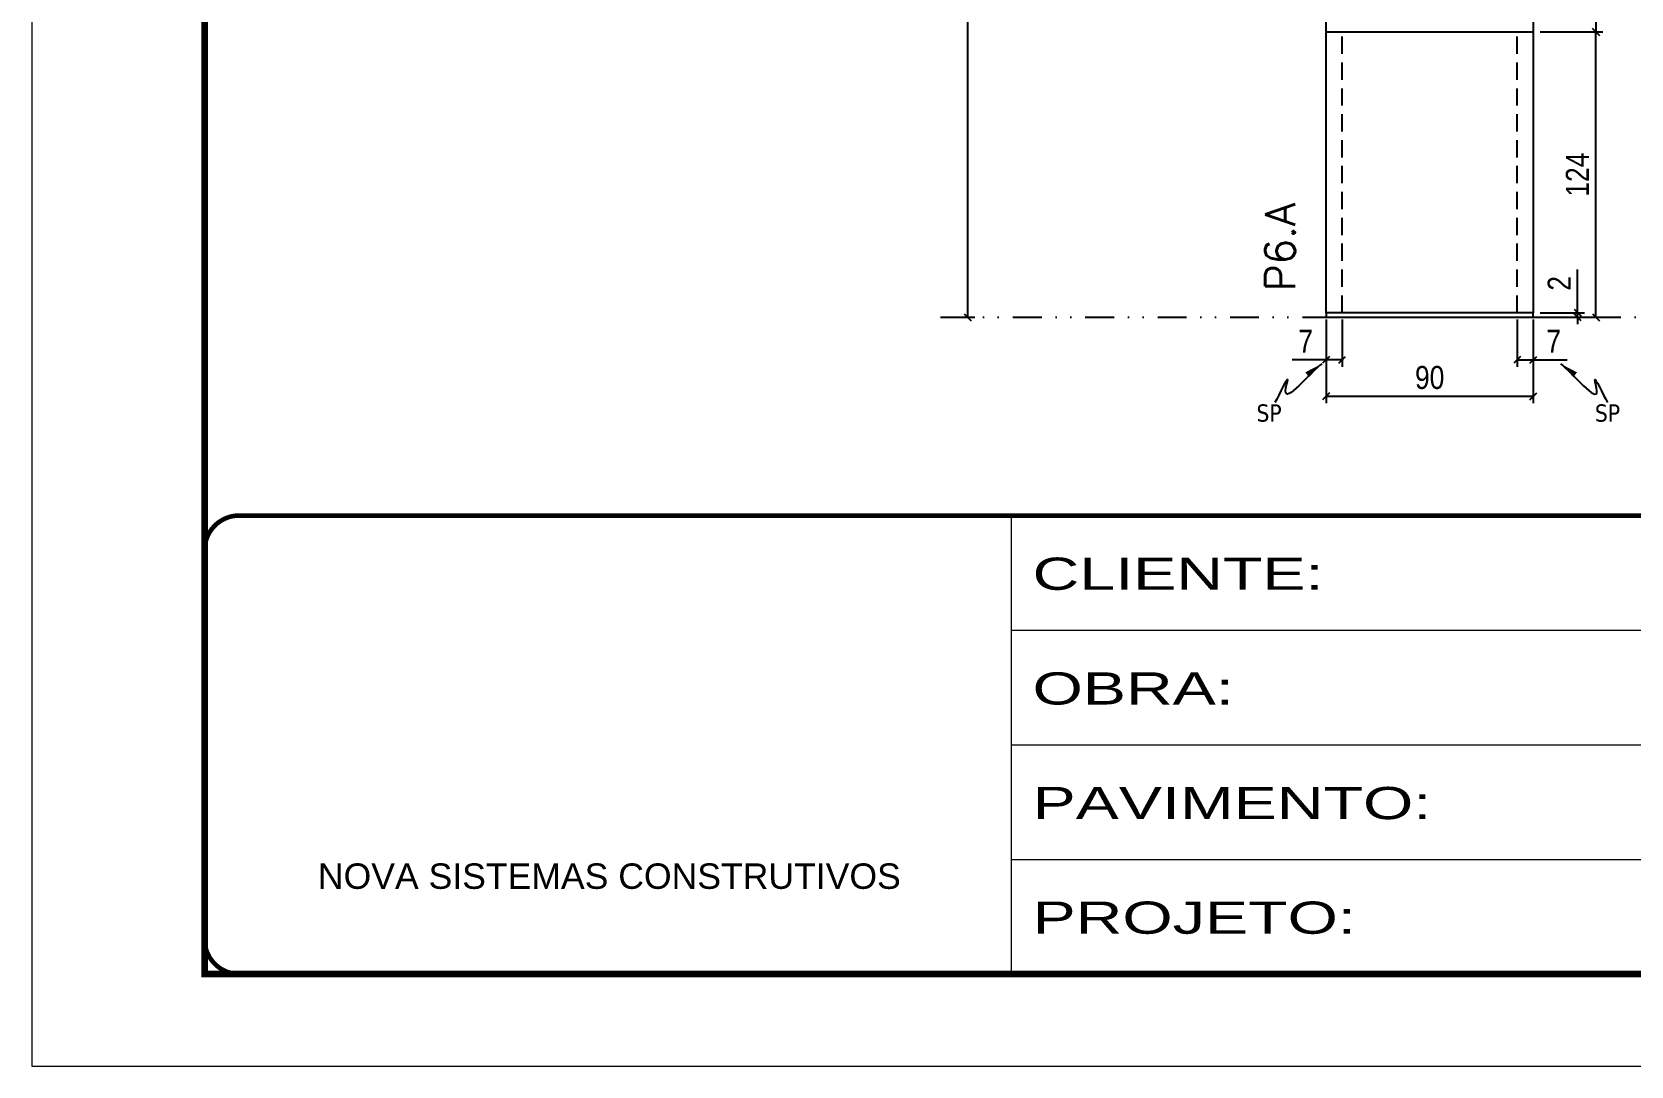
# Model space of a CAD drawing. Header units: millimetres. Extents: x 787 to 8287, y -592 to 17063.
# Drawn here: x 4609 to 5304, y 9746 to 10195 of the extents above; entities that cross this region are included whole.
import ezdxf

# ---------------------------------------------------------------- set-up
doc = ezdxf.new("R2010")
doc.units = ezdxf.units.MM
for name, pattern in [('CONTINUO', [0]), ('DASHED', [0.75, 0.5, -0.25]), ('DIVIDE2', [0.625, 0.25, -0.125, 0, -0.125, 0, -0.125]), ('HIDDEN', [0.375, 0.25, -0.125])]:
    doc.linetypes.add(name, pattern=pattern)
for name, color, linetype in [('00 - FELIPE', 2, 'Continuous'), ('COTA', 241, 'Continuous'), ('Nível', 160, 'Continuous'), ('Painéis', 200, 'Continuous'), ('Sarrafo de Pressão', 42, 'HIDDEN'), ('texto', 7, 'Continuous')]:
    doc.layers.add(name, color=color, linetype=linetype)
for name, color, linetype, lineweight in [('Folhas', 255, 'Continuous', 9), ('SARRAFO DE PRESSAO', 251, 'DASHED', 9), ('Texto Seção', 7, 'Continuous', 15)]:
    doc.layers.add(name, color=color, linetype=linetype, lineweight=lineweight)
doc.styles.add('ARIAL', font='arial.ttf')
doc.styles.add('COTA TECNICA', font='techl___.ttf', dxfattribs={"height": 10})
doc.styles.add('COTA TECNICA-50', font='techl___.ttf', dxfattribs={"height": 10})
doc.styles.add('REGUA-120', font='ROMANS.shx', dxfattribs={"height": 15})
doc.styles.get("Standard").update_dxf_attribs({"font": 'arial.ttf'})
doc.styles.add('Tecnologia', font='')
doc.styles.get('Tecnologia').set_extended_font_data('Forgotten Futurist')
doc.dimstyles.new('COTA PAINEL-50', dxfattribs={"dimtxt": 10, "dimasz": 3, "dimexe": 3, "dimexo": 3, "dimgap": 3, "dimtad": 1, "dimdec": 1, "dimzin": 12, "dimdsep": 46, "dimtxsty": 'COTA TECNICA-50', "dimblk1": 'OBLIQUE', "dimblk2": 'OBLIQUE', "dimsah": 1, "dimcen": 0.9, "dimclrd": 4, "dimclre": 4, "dimclrt": 240, "dimadec": 1, "dimazin": 3, "dimtfac": 1, "dimtdec": 1, "dimtmove": 0, "dimatfit": 3, "dimfxl": 0, "dimtolj": 1, "dimtzin": 12, "dimarcsym": 0})
doc.dimstyles.new('PAINEL', dxfattribs={"dimtxt": 10, "dimasz": 3, "dimexe": 3, "dimexo": 3, "dimgap": 3, "dimtad": 1, "dimdec": 1, "dimzin": 12, "dimdsep": 46, "dimtxsty": 'COTA TECNICA', "dimblk1": 'OBLIQUE', "dimblk2": 'OBLIQUE', "dimsah": 1, "dimcen": 0.9, "dimclrd": 4, "dimclre": 4, "dimclrt": 240, "dimadec": 1, "dimazin": 3, "dimtfac": 1, "dimtdec": 1, "dimtmove": 0, "dimatfit": 3, "dimfxl": 0, "dimtolj": 1, "dimtzin": 12, "dimarcsym": 0})
doc.dimstyles.get("Standard").update_dxf_attribs({"dimtxt": 0.18, "dimasz": 0.18, "dimexe": 0.18, "dimexo": 0.0625, "dimgap": 0.09, "dimtad": 0, "dimtih": 1, "dimtoh": 1, "dimdec": 4, "dimzin": 0, "dimdsep": 46, "dimtxsty": 'Standard', "dimcen": 0.09, "dimadec": 0, "dimazin": 0, "dimtfac": 1, "dimtdec": 4, "dimtofl": 0, "dimtmove": 0, "dimatfit": 3, "dimfxl": 0, "dimtolj": 1, "dimtzin": 0, "dimarcsym": 0})

# ---------------------------------------------------------------- blocks, each defined once
blk = doc.blocks.new('9999999999')
at = {"color": 30, "linetype": 'CONTINUO'}
for p, q in [((98564.56, 34230.21), (98564.56, 34429.45)), ((98564.56, 34379.64), (99583.98, 34379.64)), ((98564.56, 34329.83), (99487.98, 34329.83)), ((98564.56, 34280.02), (99487.98, 34280.02))]:
    blk.add_line(p, q, dxfattribs=at)
at = {"color": 30, "linetype": 'CONTINUO', "const_width": 2}
blk.add_lwpolyline([(99583.98, 34230.21), (99583.98, 34414.45, 0.414214), (99568.98, 34429.45), (98228.98, 34429.45, 0.414214), (98213.98, 34414.45), (98213.98, 34245.21, 0.414214), (98228.98, 34230.21), (99583.98, 34230.21)], format="xyb", dxfattribs=at)
at = {"layer": 'Folhas'}
blk.add_lwpolyline([(98138.98, 34190.21), (99623.98, 34190.21), (99623.98, 35240.21), (98138.98, 35240.21)], close=True, dxfattribs=at)
at = {"layer": 'Folhas', "color": 30, "const_width": 3}
blk.add_lwpolyline([(98213.98, 34230.21), (99583.98, 34230.21), (99583.98, 35200.21), (98213.98, 35200.21)], close=True, dxfattribs=at)
at = {"color": 7, "linetype": 'Continuous', "ltscale": 5, "style": 'ARIAL'}
blk.add_text('NOVA SISTEMAS CONSTRUTIVOS', height=11.0592, dxfattribs=at).set_placement((98263.19, 34267.21))
at = {"layer": 'Folhas', "color": 7, "style": 'Tecnologia', "width": 1.5}
for s, p in [('CLIENTE:', (98573.65, 34397.17)), ('OBRA:', (98573.65, 34347.31)), ('PAVIMENTO:', (98573.65, 34297.5)), ('PROJETO:', (98573.65, 34247.69))]:
    blk.add_text(s, height=14, dxfattribs=at).set_placement(p)
blk = doc.blocks.new('_Oblique')
at = {"color": 0, "linetype": 'ByBlock', "lineweight": -2}
blk.add_line((-0.5, -0.5), (0.5, 0.5), dxfattribs=at)
blk = doc.blocks.new('*D1158')
at = {"layer": 'COTA', "color": 4, "lineweight": -2}
for p, q in [((5006.67, 10440.98), (5018.52, 10440.98)), ((5015.52, 10070.98), (5015.52, 10440.98)), ((5006.67, 10070.98), (5018.52, 10070.98))]:
    blk.add_line(p, q, dxfattribs=at)
at = {"layer": 'Defpoints', "color": 0}
for p in [(5003.67, 10440.98), (5015.52, 10440.98), (5003.67, 10070.98)]:
    blk.add_point(p, dxfattribs=at)
at = {"layer": 'COTA', "color": 4, "lineweight": -2, "xscale": 3, "yscale": 3, "zscale": 3}
for p, rotation in [((5015.52, 10440.98), 90), ((5015.52, 10070.98), 270)]:
    blk.add_blockref('_Oblique', p, dxfattribs=dict(at, rotation=rotation))
at = {"layer": 'COTA', "color": 240, "insert": (5007.3, 10255.98), "char_height": 10, "attachment_point": 5, "rotation": 90, "style": 'COTA TECNICA-50'}
blk.add_mtext('\\A1;370', dxfattribs=at)
blk = doc.blocks.new('*D111')
at = {"layer": 'COTA', "color": 4, "lineweight": -2}
for p, q in [((5171.17, 10069.98), (5171.17, 10033.62)), ((5261.17, 10069.98), (5261.17, 10033.62)), ((5261.17, 10036.62), (5171.17, 10036.62))]:
    blk.add_line(p, q, dxfattribs=at)
at = {"layer": 'Defpoints', "color": 0}
for p in [(5171.17, 10072.98), (5261.17, 10072.98), (5171.17, 10036.62)]:
    blk.add_point(p, dxfattribs=at)
at = {"layer": 'COTA', "color": 4, "lineweight": -2, "xscale": 3, "yscale": 3, "zscale": 3, "rotation": 180}
blk.add_blockref('_Oblique', (5171.17, 10036.62), dxfattribs=at)
at = {"layer": 'COTA', "color": 4, "lineweight": -2, "xscale": 3, "yscale": 3, "zscale": 3}
blk.add_blockref('_Oblique', (5261.17, 10036.62), dxfattribs=at)
at = {"layer": 'COTA', "color": 240, "insert": (5216.17, 10044.75), "char_height": 10, "attachment_point": 5, "style": 'COTA TECNICA'}
blk.add_mtext('\\A1;90', dxfattribs=at)
blk = doc.blocks.new('*D112')
at = {"layer": 'COTA', "color": 4, "lineweight": -2}
for p, q in [((5254.17, 10069.98), (5254.17, 10049.47)), ((5261.17, 10067.98), (5261.17, 10049.47)), ((5254.17, 10052.47), (5261.17, 10052.47)), ((5261.17, 10052.47), (5275.91, 10052.47))]:
    blk.add_line(p, q, dxfattribs=at)
at = {"layer": 'Defpoints', "color": 0}
for p in [(5254.17, 10072.98), (5261.17, 10070.98), (5261.17, 10052.47)]:
    blk.add_point(p, dxfattribs=at)
at = {"layer": 'COTA', "color": 4, "lineweight": -2, "xscale": 3, "yscale": 3, "zscale": 3, "rotation": 180}
blk.add_blockref('_Oblique', (5254.17, 10052.47), dxfattribs=at)
at = {"layer": 'COTA', "color": 4, "lineweight": -2, "xscale": 3, "yscale": 3, "zscale": 3}
blk.add_blockref('_Oblique', (5261.17, 10052.47), dxfattribs=at)
at = {"layer": 'COTA', "color": 240, "insert": (5270.04, 10060.54), "char_height": 10, "attachment_point": 5, "style": 'COTA TECNICA-50'}
blk.add_mtext('\\A1;7', dxfattribs=at)
blk = doc.blocks.new('*D113')
at = {"layer": 'COTA', "color": 4, "lineweight": -2}
for p, q in [((5171.17, 10067.98), (5171.17, 10049.47)), ((5178.17, 10069.98), (5178.17, 10049.47)), ((5171.17, 10052.47), (5156.44, 10052.47)), ((5178.17, 10052.47), (5171.17, 10052.47))]:
    blk.add_line(p, q, dxfattribs=at)
at = {"layer": 'Defpoints', "color": 0}
for p in [(5178.17, 10072.98), (5171.17, 10070.98), (5171.17, 10052.47)]:
    blk.add_point(p, dxfattribs=at)
at = {"layer": 'COTA', "color": 4, "lineweight": -2, "xscale": 3, "yscale": 3, "zscale": 3, "rotation": 180}
blk.add_blockref('_Oblique', (5171.17, 10052.47), dxfattribs=at)
at = {"layer": 'COTA', "color": 4, "lineweight": -2, "xscale": 3, "yscale": 3, "zscale": 3}
blk.add_blockref('_Oblique', (5178.17, 10052.47), dxfattribs=at)
at = {"layer": 'COTA', "color": 240, "insert": (5162.31, 10060.54), "char_height": 10, "attachment_point": 5, "style": 'COTA TECNICA-50'}
blk.add_mtext('\\A1;7', dxfattribs=at)
blk = doc.blocks.new('*D114')
at = {"layer": 'COTA', "color": 4, "lineweight": -2}
for p, q in [((5280.43, 10072.98), (5280.43, 10091.78)), ((5264.17, 10072.98), (5283.43, 10072.98)), ((5280.43, 10070.98), (5280.43, 10072.98)), ((5264.17, 10070.98), (5283.43, 10070.98)), ((5280.43, 10070.98), (5280.43, 10067.98))]:
    blk.add_line(p, q, dxfattribs=at)
at = {"layer": 'Defpoints', "color": 0}
for p in [(5261.17, 10072.98), (5261.17, 10070.98), (5280.43, 10070.98)]:
    blk.add_point(p, dxfattribs=at)
at = {"layer": 'COTA', "color": 4, "lineweight": -2, "xscale": 3, "yscale": 3, "zscale": 3}
for p, rotation in [((5280.43, 10072.98), 270), ((5280.43, 10070.98), 90)]:
    blk.add_blockref('_Oblique', p, dxfattribs=dict(at, rotation=rotation))
at = {"layer": 'COTA', "color": 240, "insert": (5272.43, 10085.72), "char_height": 10, "attachment_point": 5, "rotation": 90, "style": 'COTA TECNICA-50'}
blk.add_mtext('\\A1;2', dxfattribs=at)
blk = doc.blocks.new('*D115')
at = {"layer": 'COTA', "color": 4, "linetype": 'ByBlock', "lineweight": -2}
for p, q in [((5264.17, 10194.98), (5291.41, 10194.98)), ((5288.41, 10070.98), (5288.41, 10194.98)), ((5264.17, 10070.98), (5291.41, 10070.98))]:
    blk.add_line(p, q, dxfattribs=at)
at = {"layer": 'Defpoints', "color": 0, "linetype": 'ByBlock'}
for p in [(5261.17, 10194.98), (5288.41, 10194.98), (5261.17, 10070.98)]:
    blk.add_point(p, dxfattribs=at)
at = {"layer": 'COTA', "color": 4, "linetype": 'ByBlock', "lineweight": -2, "xscale": 3, "yscale": 3, "zscale": 3}
for p, rotation in [((5288.41, 10194.98), 90), ((5288.41, 10070.98), 270)]:
    blk.add_blockref('_Oblique', p, dxfattribs=dict(at, rotation=rotation))
at = {"layer": 'COTA', "color": 240, "linetype": 'ByBlock', "insert": (5280.33, 10132.98), "char_height": 10, "attachment_point": 5, "rotation": 90, "style": 'COTA TECNICA'}
blk.add_mtext('\\A1;124', dxfattribs=at)
blk = doc.blocks.new('*D1489')
at = {"layer": '00 - FELIPE', "color": 4, "lineweight": -2}
for p, q in [((5264.17, 10272.98), (5291.41, 10272.98)), ((5288.41, 10272.98), (5288.41, 10194.98)), ((5264.17, 10194.98), (5291.41, 10194.98))]:
    blk.add_line(p, q, dxfattribs=at)
at = {"layer": 'Defpoints', "color": 0}
for p in [(5261.17, 10272.98), (5261.17, 10194.98), (5288.41, 10194.98)]:
    blk.add_point(p, dxfattribs=at)
at = {"layer": '00 - FELIPE', "color": 4, "lineweight": -2, "xscale": 3, "yscale": 3, "zscale": 3}
for p, rotation in [((5288.41, 10272.98), 90), ((5288.41, 10194.98), 270)]:
    blk.add_blockref('_Oblique', p, dxfattribs=dict(at, rotation=rotation))
at = {"layer": '00 - FELIPE', "color": 240, "insert": (5280.31, 10233.98), "char_height": 10, "attachment_point": 5, "rotation": 90, "style": 'COTA TECNICA'}
blk.add_mtext('\\A1;78', dxfattribs=at)

msp = doc.modelspace()

# ---------------------------------------------------------------- linework, layer by layer
at = {"layer": 'Nível', "color": 4, "linetype": 'DIVIDE2', "ltscale": 50}
msp.add_line((5003.67, 10070.98), (6054, 10070.98), dxfattribs=at)
at = {"layer": 'Painéis'}
for p, q in [((5171.17, 10194.98), (5171.17, 10440.98)), ((5261.17, 10376.98), (5261.17, 10194.98))]:
    msp.add_line(p, q, dxfattribs=at)
for points in [[(5171.17, 10194.98), (5261.17, 10194.98), (5261.17, 10072.98), (5171.17, 10072.98)], [(5171.17, 10070.98), (5261.17, 10070.98), (5261.17, 10072.98), (5171.17, 10072.98)]]:
    msp.add_lwpolyline(points, close=True, dxfattribs=at)
at = {"layer": 'Sarrafo de Pressão', "ltscale": 30}
for p, q in [((5178.17, 10072.98), (5178.17, 10194.98)), ((5254.17, 10072.98), (5254.17, 10194.98))]:
    msp.add_line(p, q, dxfattribs=at)

# ---------------------------------------------------------------- block references
at = {"layer": 'SARRAFO DE PRESSAO', "color": 6, "linetype": 'ByBlock'}
msp.add_blockref('9999999999', (-93529.98, -24444.64), dxfattribs=at)

# ---------------------------------------------------------------- texts
at = {"layer": 'texto', "color": 0, "char_height": 7.5, "attachment_point": 5}
for insert in [(5146.4, 10029.3), (5293.42, 10029.3)]:
    msp.add_mtext('{\\fTahoma|b0|i0|c0|p34;\\C4;SP}', dxfattribs=dict(at, insert=insert))
at = {"layer": 'Texto Seção', "insert": (5157.7, 10082.23), "char_height": 13, "width": 285.3299, "attachment_point": 7, "rotation": 90, "style": 'REGUA-120'}
msp.add_mtext('P6.A', dxfattribs=at)

# ---------------------------------------------------------------- dimensions: what is measured, and where the dimension line sits
at = {"layer": '00 - FELIPE'}
dim = msp.add_linear_dim(base=(5288.41, 10194.98), p1=(5261.17, 10272.98), p2=(5261.17, 10194.98), angle=90, dimstyle='PAINEL', dxfattribs=at)
dim.commit()
dim.dimension.update_dxf_attribs({"geometry": '*D1489', "text_midpoint": (5280.31, 10233.98)})
at = {"layer": 'COTA'}
for base, p1, p2, angle, picture, middle in [((5015.52, 10440.98), (5003.67, 10070.98), (5003.67, 10440.98), 90, '*D1158', (5007.3, 10255.98)), ((5171.17, 10052.47), (5178.17, 10072.98), (5171.17, 10070.98), 180, '*D113', (5162.31, 10060.54))]:
    dim = msp.add_linear_dim(base=base, p1=p1, p2=p2, angle=angle, dimstyle='COTA PAINEL-50', dxfattribs=at)
    dim.commit()
    dim.dimension.update_dxf_attribs({"geometry": picture, "text_midpoint": middle})
at = {"layer": 'COTA', "linetype": 'ByBlock'}
dim = msp.add_aligned_dim(p1=(5261.17, 10070.98), p2=(5261.17, 10194.98), distance=-27.23, dimstyle='PAINEL', dxfattribs=at)
dim.commit()
dim.dimension.update_dxf_attribs({"geometry": '*D115', "text_midpoint": (5280.33, 10132.98)})
at = {"layer": 'COTA'}
dim = msp.add_linear_dim(base=(5280.43, 10070.98), p1=(5261.17, 10072.98), p2=(5261.17, 10070.98), angle=90, dimstyle='COTA PAINEL-50', dxfattribs=at)
dim.commit()
dim.dimension.update_dxf_attribs({"geometry": '*D114', "text_midpoint": (5280.43, 10085.72), "dimtype": 160})
dim = msp.add_linear_dim(base=(5171.17, 10036.62), p1=(5261.17, 10072.98), p2=(5171.17, 10072.98), angle=180, dimstyle='PAINEL', override={"dimarcsym": 2}, dxfattribs=at)
dim.commit()
dim.dimension.update_dxf_attribs({"geometry": '*D111', "text_midpoint": (5216.17, 10044.75)})
dim = msp.add_linear_dim(base=(5261.17, 10052.47), p1=(5254.17, 10072.98), p2=(5261.17, 10070.98), dimstyle='COTA PAINEL-50', dxfattribs=at)
dim.commit()
dim.dimension.update_dxf_attribs({"geometry": '*D112', "text_midpoint": (5270.04, 10060.54)})

# ---------------------------------------------------------------- leaders
at = {"layer": 'COTA', "path_type": 1}
for points in [[(5169.35, 10050.8), (5153.56, 10038.96), (5154.49, 10043.77), (5148.93, 10033.99)], [(5273, 10050.8), (5288.79, 10038.96), (5287.86, 10043.77), (5293.42, 10033.99)]]:
    msp.add_leader(points, dimstyle='Standard', override={"dimasz": 8}, dxfattribs=at)

doc.saveas('drawing.dxf')
